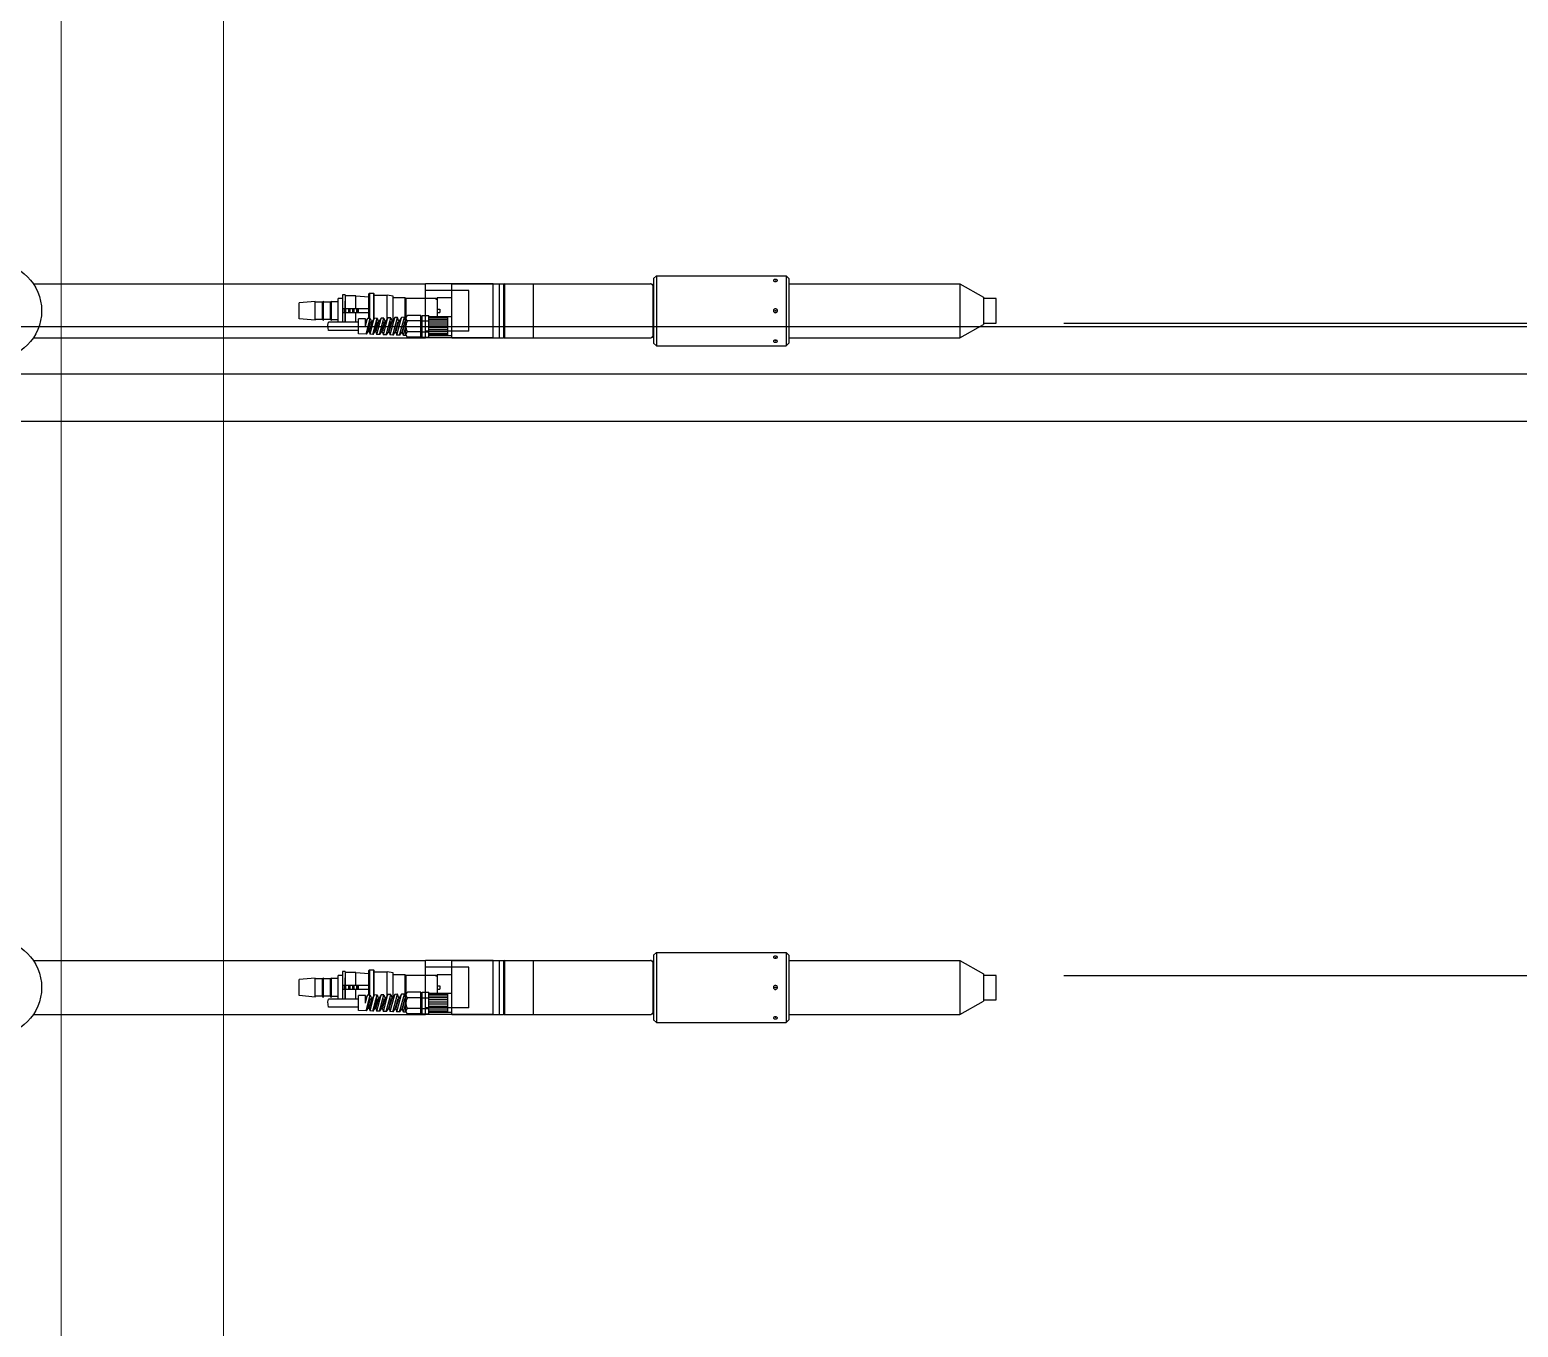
# Model space of a CAD drawing. Header units: millimetres. Extents: x -93009755325 to 1190721, y -74648 to 62868853516.
# Drawn here: x 254353 to 255453, y -9552 to -8594 of the extents above; entities that cross this region are included whole.
import ezdxf

# ---------------------------------------------------------------- set-up
doc = ezdxf.new("R2010")
doc.units = ezdxf.units.MM
doc.layers.get('Defpoints').update_dxf_attribs({"color": 8, "lineweight": 40})
doc.layers.add('LC-OBJEKT', color=6, linetype='Continuous')
doc.dimstyles.new('ISO-350', dxfattribs={"dimtxt": 350, "dimasz": 200, "dimexe": 150, "dimexo": 50, "dimgap": 60, "dimtad": 1, "dimdsep": 46, "dimtxsty": 'Standard', "dimcen": 2.5, "dimadec": 0, "dimazin": 0, "dimtfac": 1, "dimtmove": 0, "dimatfit": 3, "dimfxl": 1, "dimarcsym": 0})

# ---------------------------------------------------------------- blocks, each defined once
blk = doc.blocks.new('ethshzdSgszsnzb')
at = {"color": 2}
for p, q in [((1217316.2, -20126.4), (1211026.4, -20126.4)), ((1217316.2, -20161.4), (1211026.4, -20161.4)), ((1217316.2, -20196.4), (1211026.4, -20196.4))]:
    blk.add_line(p, q, dxfattribs=at)
blk = doc.blocks.new('*D556')
at = {"color": 0, "lineweight": -2, "transparency": 16777216}
for p, q in [((655872.1, 424121.6), (655872.1, 424321.6)), ((655483.9, 423921.6), (656022.1, 423921.6)), ((655872.1, 423921.6), (655872.1, 423439.6)), ((655483.9, 423439.6), (656022.1, 423439.6)), ((655872.1, 423239.6), (655872.1, 421986.3))]:
    blk.add_line(p, q, dxfattribs=at)
at = {"color": 0, "transparency": 16777216}
for points in [[(655838.8, 424121.6), (655905.5, 424121.6), (655872.1, 423921.6)], [(655838.8, 423239.6), (655905.5, 423239.6), (655872.1, 423439.6)]]:
    blk.add_solid(points, dxfattribs=at)
at = {"layer": 'Defpoints', "color": 0, "transparency": 16777216}
for p in [(655433.9, 423921.6), (655433.9, 423439.6), (655872.1, 423439.6)]:
    blk.add_point(p, dxfattribs=at)
at = {"color": 0, "transparency": 16777216, "insert": (655637.1, 422513), "char_height": 350, "attachment_point": 5, "rotation": 90}
blk.add_mtext('482', dxfattribs=at)
blk = doc.blocks.new('ehherhaes')
at = {"color": 0, "linetype": 'ByBlock', "lineweight": 9}
for p, q in [((654743.094, 420178.777), (654743.094, 425178.777)), ((654863.094, 422198.777), (654863.094, 424558.777))]:
    blk.add_line(p, q, dxfattribs=at)
at = {"layer": 'LC-OBJEKT', "color": 1}
for p, q in [((655182.856, 423956.569), (655180.856, 423954.569)), ((655182.856, 423956.569), (655182.856, 423904.678)), ((655182.856, 423956.569), (655278.856, 423956.569)), ((655278.856, 423956.569), (655280.856, 423954.569)), ((655278.856, 423956.569), (655278.856, 423904.678)), ((654722.45, 423950.623), (655012.356, 423950.623)), ((655062.356, 423950.623), (655012.356, 423950.623)), ((655012.356, 423910.623), (655012.356, 423950.623)), ((655044.356, 423945.723), (655012.356, 423945.723)), ((655031.856, 423910.623), (655031.856, 423950.623)), ((655031.856, 423950.623), (655070.006, 423950.623)), ((655044.356, 423915.523), (655044.356, 423945.723)), ((655062.356, 423910.623), (655062.356, 423950.623)), ((655066.856, 423910.623), (655066.856, 423950.623)), ((655070.606, 423950.623), (655070.006, 423950.023)), ((655070.006, 423950.623), (655070.006, 423910.623)), ((655070.606, 423950.623), (655070.606, 423910.623)), ((655070.606, 423950.623), (655178.641, 423950.623)), ((655092.156, 423910.623), (655092.156, 423950.623)), ((655179.348, 423950.331), (655180.556, 423949.123)), ((655180.556, 423910.623), (655180.556, 423950.623)), ((655180.556, 423950.623), (655180.856, 423950.623)), ((655180.856, 423954.569), (655180.856, 423906.678)), ((655280.856, 423954.569), (655280.856, 423906.678)), ((655280.856, 423950.623), (655407.215, 423950.623)), ((655407.215, 423950.623), (655407.215, 423910.623)), ((655407.215, 423950.623), (655424.536, 423940.623)), ((654930.856, 423937.623), (654918.856, 423936.623)), ((654918.856, 423924.623), (654918.856, 423936.623)), ((654930.856, 423923.623), (654930.856, 423937.623)), ((654936.106, 423937.123), (654930.856, 423937.123)), ((654936.856, 423937.873), (654936.106, 423937.123)), ((654936.106, 423924.123), (654936.106, 423937.123)), ((654936.856, 423923.373), (654936.856, 423937.873)), ((654942.106, 423937.123), (654936.856, 423937.123)), ((654942.856, 423937.873), (654942.106, 423937.123)), ((654942.106, 423924.123), (654942.106, 423937.123)), ((654942.856, 423923.373), (654942.856, 423937.873)), ((654947.856, 423937.373), (654942.856, 423937.373)), ((654947.856, 423922.123), (654947.856, 423939.623)), ((654950.856, 423939.623), (654947.856, 423939.623)), ((654952.856, 423942.373), (654950.856, 423942.373)), ((654950.856, 423942.373), (654950.856, 423922.123)), ((654952.856, 423942.373), (654952.856, 423932.123)), ((654960.856, 423941.623), (654952.856, 423941.623)), ((654952.856, 423922.123), (654952.856, 423937.873)), ((654960.856, 423941.623), (654970.322, 423940.913)), ((654960.856, 423932.123), (654960.856, 423941.623)), ((654970.322, 423943.123), (654970.822, 423943.623)), ((654970.322, 423924.89), (654970.322, 423943.123)), ((654970.822, 423943.623), (654970.822, 423924.908)), ((654970.822, 423943.623), (654973.822, 423943.623)), ((654973.822, 423943.623), (654974.322, 423943.123)), ((654973.822, 423943.623), (654973.822, 423924.132)), ((654974.322, 423924.864), (654974.322, 423943.123)), ((654974.322, 423942.123), (654984.069, 423942.123)), ((654988.322, 423941.373), (654984.069, 423942.123)), ((654984.069, 423924.712), (654984.069, 423942.123)), ((654988.322, 423923.727), (654988.322, 423941.373)), ((654996.99, 423940.123), (654988.322, 423940.123)), ((654996.99, 423940.123), (654996.99, 423924.833)), ((654997.856, 423939.623), (654996.99, 423940.123)), ((655020.856, 423939.623), (654997.856, 423939.623)), ((654997.856, 423939.623), (654997.856, 423925.123)), ((655020.856, 423938.703), (655019.262, 423939.623)), ((655031.856, 423940.123), (655020.856, 423940.123)), ((655020.856, 423940.123), (655020.856, 423926.123)), ((655424.536, 423940.623), (655424.536, 423920.623)), ((655433.859, 423939.623), (655424.536, 423939.623)), ((655433.859, 423921.623), (655433.859, 423939.623)), ((654930.856, 423923.623), (654918.856, 423924.623)), ((654936.106, 423924.123), (654930.856, 423924.123)), ((654936.856, 423923.373), (654936.106, 423924.123)), ((654942.106, 423924.123), (654936.856, 423924.123)), ((654942.856, 423923.373), (654942.106, 423924.123)), ((654947.856, 423923.873), (654942.856, 423923.873)), ((654970.322, 423932.123), (654950.856, 423932.123)), ((654970.322, 423929.123), (654950.856, 423929.123)), ((654952.306, 423929.123), (654952.306, 423932.123)), ((654952.856, 423929.123), (654952.856, 423922.123)), ((654953.406, 423929.123), (654953.406, 423932.123)), ((654955.306, 423932.123), (654955.306, 423929.123)), ((654955.856, 423932.123), (654955.856, 423929.123)), ((654956.406, 423932.123), (654956.406, 423929.123)), ((654958.306, 423932.123), (654958.306, 423929.123)), ((654958.856, 423932.123), (654958.856, 423929.123)), ((654959.406, 423932.123), (654959.406, 423929.123)), ((654960.856, 423922.123), (654960.856, 423929.123)), ((654961.306, 423932.123), (654961.306, 423929.123)), ((654961.856, 423932.123), (654961.856, 423929.123)), ((654962.406, 423932.123), (654962.406, 423929.123)), ((654967.856, 423924.802), (654962.856, 423924.623)), ((654962.856, 423913.623), (654962.856, 423924.623)), ((654967.856, 423919.123), (654969.392, 423924.857)), ((654967.856, 423919.123), (654967.856, 423924.802)), ((654969.392, 423924.857), (654967.868, 423922.623)), ((654968.329, 423913.428), (654971.411, 423924.929)), ((654971.411, 423924.929), (654969.392, 423924.857)), ((654969.857, 423915.667), (654971.721, 423922.623)), ((654970.967, 423915.808), (654972.793, 423922.623)), ((654971.301, 423913.322), (654974.44, 423925.037)), ((654971.411, 423924.929), (654972.622, 423921.983)), ((654971.721, 423922.623), (654972.399, 423921.152)), ((654974.44, 423925.037), (654972.793, 423922.623)), ((654973.282, 423913.251), (654976.459, 423925.109)), ((654976.459, 423925.109), (654974.44, 423925.037)), ((654974.929, 423915.665), (654976.793, 423922.623)), ((654975.895, 423915.817), (654977.719, 423922.623)), ((654976.254, 423913.145), (654979.488, 423925.218)), ((654976.459, 423925.109), (654977.602, 423922.187)), ((654976.793, 423922.623), (654977.378, 423921.354)), ((654979.488, 423925.218), (654977.719, 423922.623)), ((654978.235, 423913.074), (654981.508, 423925.29)), ((654981.508, 423925.29), (654979.488, 423925.218)), ((654980.001, 423915.663), (654981.866, 423922.623)), ((654980.822, 423915.825), (654982.644, 423922.623)), ((654981.206, 423912.968), (654984.537, 423925.398)), ((654981.508, 423925.29), (654982.584, 423922.398)), ((654981.866, 423922.623), (654982.358, 423921.556)), ((654984.537, 423925.398), (654982.644, 423922.623)), ((654983.187, 423912.897), (654986.556, 423925.47)), ((654986.556, 423925.47), (654984.537, 423925.398)), ((654985.073, 423915.661), (654986.938, 423922.623)), ((654985.75, 423915.834), (654987.569, 423922.623)), ((654986.159, 423912.791), (654989.585, 423925.578)), ((654986.556, 423925.47), (654987.565, 423922.622)), ((654986.938, 423922.623), (654987.337, 423921.757)), ((654989.585, 423925.578), (654987.569, 423922.623)), ((654988.14, 423912.72), (654991.604, 423925.65)), ((654991.604, 423925.65), (654989.585, 423925.578)), ((654990.145, 423915.659), (654992.011, 423922.623)), ((654990.678, 423915.843), (654992.495, 423922.623)), ((654991.111, 423912.614), (654994.633, 423925.758)), ((654992.582, 423922.752), (654991.604, 423925.65)), ((654992.011, 423922.623), (654992.317, 423921.959)), ((654994.633, 423925.758), (654992.495, 423922.623)), ((654993.092, 423912.544), (654996.653, 423925.831)), ((654996.653, 423925.831), (654994.633, 423925.758)), ((654995.217, 423915.658), (654997.083, 423922.623)), ((654995.63, 423915.667), (654997.856, 423923.972)), ((654997.601, 423923.021), (654996.653, 423925.831)), ((654997.083, 423922.623), (654997.343, 423922.059)), ((654997.856, 423913.123), (654997.856, 423925.123)), ((655008.856, 423927.123), (654998.856, 423927.123)), ((655008.856, 423923.123), (654998.856, 423923.123)), ((655008.856, 423911.123), (655008.856, 423927.123)), ((655009.856, 423925.123), (655008.856, 423925.123)), ((655009.856, 423924.123), (655008.856, 423924.123)), ((655009.856, 423927.123), (655014.856, 423927.123)), ((655009.856, 423911.123), (655009.856, 423927.123)), ((655009.856, 423923.123), (655014.856, 423923.123)), ((655014.856, 423911.123), (655014.856, 423927.123)), ((655031.856, 423926.123), (655014.856, 423926.123)), ((655028.856, 423925.473), (655014.856, 423925.473)), ((655028.856, 423924.323), (655014.856, 423924.323)), ((655028.856, 423922.973), (655014.856, 423922.973)), ((655020.856, 423931.873), (655022.856, 423931.873)), ((655020.856, 423929.373), (655022.856, 423929.373)), ((655022.856, 423931.873), (655022.856, 423929.373)), ((655028.856, 423912.123), (655028.856, 423926.123)), ((654940.057, 423920.07), (654940.529, 423922.123)), ((654940.529, 423916.123), (654940.057, 423920.07)), ((654962.856, 423922.123), (654940.529, 423922.123)), ((654962.856, 423916.123), (654940.529, 423916.123)), ((654968.329, 423913.428), (654962.856, 423913.623)), ((654969.857, 423915.667), (654968.329, 423913.428)), ((654970.096, 423916.56), (654971.301, 423913.322)), ((654970.291, 423917.286), (654970.967, 423915.808)), ((654973.282, 423913.251), (654971.301, 423913.322)), ((654974.929, 423915.665), (654973.282, 423913.251)), ((654975.043, 423916.091), (654976.254, 423913.145)), ((654975.312, 423917.095), (654975.895, 423915.817)), ((654978.235, 423913.074), (654976.254, 423913.145)), ((654980.001, 423915.663), (654978.235, 423913.074)), ((654980.063, 423915.893), (654981.206, 423912.968)), ((654980.332, 423916.899), (654980.822, 423915.825)), ((654983.187, 423912.897), (654981.206, 423912.968)), ((654985.073, 423915.661), (654983.187, 423912.897)), ((654985.089, 423915.667), (654986.159, 423912.791)), ((654985.352, 423916.704), (654985.75, 423915.834)), ((654988.14, 423912.72), (654986.159, 423912.791)), ((654990.145, 423915.659), (654988.14, 423912.72)), ((654990.071, 423915.551), (654991.111, 423912.614)), ((654990.372, 423916.509), (654990.678, 423915.843)), ((654993.092, 423912.544), (654991.111, 423912.614)), ((654995.217, 423915.658), (654993.092, 423912.544)), ((654996.064, 423912.437), (654995.057, 423915.422)), ((654995.63, 423915.667), (654995.373, 423916.238)), ((654996.064, 423912.437), (654997.856, 423919.123)), ((654997.856, 423912.373), (654996.064, 423912.437)), ((655008.856, 423915.123), (654998.856, 423915.123)), ((655009.856, 423914.123), (655008.856, 423914.123)), ((655009.856, 423913.123), (655008.856, 423913.123)), ((655009.856, 423915.123), (655014.856, 423915.123)), ((655044.356, 423915.523), (655012.356, 423915.523)), ((655028.856, 423921.523), (655014.856, 423921.523)), ((655028.856, 423919.923), (655014.856, 423919.923)), ((655028.856, 423918.323), (655014.856, 423918.323)), ((655028.856, 423916.723), (655014.856, 423916.723)), ((655028.856, 423915.273), (655014.856, 423915.273)), ((655028.856, 423913.923), (655014.856, 423913.923)), ((655028.856, 423912.773), (655014.856, 423912.773)), ((655031.856, 423912.123), (655014.856, 423912.123)), ((655180.556, 423912.123), (655179.348, 423910.916)), ((655407.215, 423910.623), (655424.536, 423920.623)), ((655424.536, 423921.623), (655433.859, 423921.623)), ((654722.45, 423910.623), (655012.356, 423910.623)), ((655008.856, 423911.123), (654998.856, 423911.123)), ((655009.856, 423911.123), (655014.856, 423911.123)), ((655062.356, 423910.623), (655012.356, 423910.623)), ((655031.856, 423910.623), (655070.006, 423910.623)), ((655070.006, 423911.223), (655070.606, 423910.623)), ((655070.606, 423910.623), (655178.641, 423910.623)), ((655180.556, 423910.623), (655180.856, 423910.623)), ((655182.856, 423904.678), (655180.856, 423906.678)), ((655182.856, 423904.678), (655278.856, 423904.678)), ((655278.856, 423904.678), (655280.856, 423906.678)), ((655280.856, 423910.623), (655407.215, 423910.623)), ((654722.45, 423450.623), (655012.356, 423450.623)), ((655062.356, 423450.623), (655012.356, 423450.623)), ((655012.356, 423410.623), (655012.356, 423450.623)), ((655031.856, 423410.623), (655031.856, 423450.623)), ((655031.856, 423450.623), (655070.006, 423450.623)), ((655062.356, 423410.623), (655062.356, 423450.623)), ((655066.856, 423410.623), (655066.856, 423450.623)), ((655070.606, 423450.623), (655070.006, 423450.023)), ((655070.006, 423450.623), (655070.006, 423410.623)), ((655070.606, 423450.623), (655070.606, 423410.623)), ((655070.606, 423450.623), (655178.641, 423450.623)), ((655092.156, 423410.623), (655092.156, 423450.623)), ((655179.348, 423450.331), (655180.556, 423449.123)), ((655180.556, 423410.623), (655180.556, 423450.623)), ((655180.556, 423450.623), (655180.856, 423450.623)), ((655182.856, 423456.569), (655180.856, 423454.569)), ((655180.856, 423454.569), (655180.856, 423406.678)), ((655182.856, 423456.569), (655182.856, 423404.678)), ((655182.856, 423456.569), (655278.856, 423456.569)), ((655278.856, 423456.569), (655280.856, 423454.569)), ((655278.856, 423456.569), (655278.856, 423404.678)), ((655280.856, 423454.569), (655280.856, 423406.678)), ((655280.856, 423450.623), (655407.215, 423450.623)), ((655407.215, 423450.623), (655407.215, 423410.623)), ((655407.215, 423450.623), (655424.536, 423440.623)), ((654947.856, 423422.123), (654947.856, 423439.623)), ((654950.856, 423439.623), (654947.856, 423439.623)), ((654952.856, 423442.373), (654950.856, 423442.373)), ((654950.856, 423442.373), (654950.856, 423422.123)), ((654952.856, 423442.373), (654952.856, 423432.123)), ((654960.856, 423441.623), (654952.856, 423441.623)), ((654960.856, 423441.623), (654970.322, 423440.913)), ((654960.856, 423432.123), (654960.856, 423441.623)), ((654970.322, 423443.123), (654970.822, 423443.623)), ((654970.322, 423424.89), (654970.322, 423443.123)), ((654970.822, 423443.623), (654970.822, 423424.908)), ((654970.822, 423443.623), (654973.822, 423443.623)), ((654973.822, 423443.623), (654974.322, 423443.123)), ((654973.822, 423443.623), (654973.822, 423424.132)), ((654974.322, 423424.864), (654974.322, 423443.123)), ((654974.322, 423442.123), (654984.069, 423442.123)), ((654988.322, 423441.373), (654984.069, 423442.123)), ((654984.069, 423424.712), (654984.069, 423442.123)), ((654988.322, 423423.727), (654988.322, 423441.373)), ((654996.99, 423440.123), (654988.322, 423440.123)), ((654996.99, 423440.123), (654996.99, 423424.833)), ((654997.856, 423439.623), (654996.99, 423440.123)), ((655020.856, 423439.623), (654997.856, 423439.623)), ((654997.856, 423439.623), (654997.856, 423425.123)), ((655044.356, 423445.723), (655012.356, 423445.723)), ((655020.856, 423438.703), (655019.262, 423439.623)), ((655031.856, 423440.123), (655020.856, 423440.123)), ((655020.856, 423440.123), (655020.856, 423426.123)), ((655044.356, 423415.523), (655044.356, 423445.723)), ((655424.536, 423440.623), (655424.536, 423420.623)), ((655433.859, 423439.623), (655424.536, 423439.623)), ((655433.859, 423421.623), (655433.859, 423439.623)), ((654930.856, 423437.623), (654918.856, 423436.623)), ((654918.856, 423424.623), (654918.856, 423436.623)), ((654930.856, 423423.623), (654930.856, 423437.623)), ((654936.106, 423437.123), (654930.856, 423437.123)), ((654936.856, 423437.873), (654936.106, 423437.123)), ((654936.106, 423424.123), (654936.106, 423437.123)), ((654936.856, 423423.373), (654936.856, 423437.873)), ((654942.106, 423437.123), (654936.856, 423437.123)), ((654942.856, 423437.873), (654942.106, 423437.123)), ((654942.106, 423424.123), (654942.106, 423437.123)), ((654942.856, 423423.373), (654942.856, 423437.873)), ((654947.856, 423437.373), (654942.856, 423437.373)), ((654970.322, 423432.123), (654950.856, 423432.123)), ((654970.322, 423429.123), (654950.856, 423429.123)), ((654952.306, 423429.123), (654952.306, 423432.123)), ((654952.856, 423422.123), (654952.856, 423437.873)), ((654952.856, 423429.123), (654952.856, 423422.123)), ((654953.406, 423429.123), (654953.406, 423432.123)), ((654955.306, 423432.123), (654955.306, 423429.123)), ((654955.856, 423432.123), (654955.856, 423429.123)), ((654956.406, 423432.123), (654956.406, 423429.123)), ((654958.306, 423432.123), (654958.306, 423429.123)), ((654958.856, 423432.123), (654958.856, 423429.123)), ((654959.406, 423432.123), (654959.406, 423429.123)), ((654960.856, 423422.123), (654960.856, 423429.123)), ((654961.306, 423432.123), (654961.306, 423429.123)), ((654961.856, 423432.123), (654961.856, 423429.123)), ((654962.406, 423432.123), (654962.406, 423429.123)), ((655020.856, 423431.873), (655022.856, 423431.873)), ((655020.856, 423429.373), (655022.856, 423429.373)), ((655022.856, 423431.873), (655022.856, 423429.373)), ((654930.856, 423423.623), (654918.856, 423424.623)), ((654936.106, 423424.123), (654930.856, 423424.123)), ((654936.856, 423423.373), (654936.106, 423424.123)), ((654942.106, 423424.123), (654936.856, 423424.123)), ((654940.057, 423420.07), (654940.529, 423422.123)), ((654940.529, 423416.123), (654940.057, 423420.07)), ((654962.856, 423422.123), (654940.529, 423422.123)), ((654942.856, 423423.373), (654942.106, 423424.123)), ((654947.856, 423423.873), (654942.856, 423423.873)), ((654967.856, 423424.802), (654962.856, 423424.623)), ((654962.856, 423413.623), (654962.856, 423424.623)), ((654967.856, 423419.123), (654969.392, 423424.857)), ((654967.856, 423419.123), (654967.856, 423424.802)), ((654969.392, 423424.857), (654967.868, 423422.623)), ((654968.329, 423413.428), (654971.411, 423424.929)), ((654971.411, 423424.929), (654969.392, 423424.857)), ((654969.857, 423415.667), (654971.721, 423422.623)), ((654970.096, 423416.56), (654971.301, 423413.322)), ((654970.291, 423417.286), (654970.967, 423415.808)), ((654970.967, 423415.808), (654972.793, 423422.623)), ((654971.301, 423413.322), (654974.44, 423425.037)), ((654971.411, 423424.929), (654972.622, 423421.983)), ((654971.721, 423422.623), (654972.399, 423421.152)), ((654974.44, 423425.037), (654972.793, 423422.623)), ((654973.282, 423413.251), (654976.459, 423425.109)), ((654976.459, 423425.109), (654974.44, 423425.037)), ((654974.929, 423415.665), (654976.793, 423422.623)), ((654975.312, 423417.095), (654975.895, 423415.817)), ((654975.895, 423415.817), (654977.719, 423422.623)), ((654976.254, 423413.145), (654979.488, 423425.218)), ((654976.459, 423425.109), (654977.602, 423422.187)), ((654976.793, 423422.623), (654977.378, 423421.354)), ((654979.488, 423425.218), (654977.719, 423422.623)), ((654978.235, 423413.074), (654981.508, 423425.29)), ((654981.508, 423425.29), (654979.488, 423425.218)), ((654980.001, 423415.663), (654981.866, 423422.623)), ((654980.332, 423416.899), (654980.822, 423415.825)), ((654980.822, 423415.825), (654982.644, 423422.623)), ((654981.206, 423412.968), (654984.537, 423425.398)), ((654981.508, 423425.29), (654982.584, 423422.398)), ((654981.866, 423422.623), (654982.358, 423421.556)), ((654984.537, 423425.398), (654982.644, 423422.623)), ((654983.187, 423412.897), (654986.556, 423425.47)), ((654986.556, 423425.47), (654984.537, 423425.398)), ((654985.073, 423415.661), (654986.938, 423422.623)), ((654985.352, 423416.704), (654985.75, 423415.834)), ((654985.75, 423415.834), (654987.569, 423422.623)), ((654986.159, 423412.791), (654989.585, 423425.578)), ((654986.556, 423425.47), (654987.565, 423422.622)), ((654986.938, 423422.623), (654987.337, 423421.757)), ((654989.585, 423425.578), (654987.569, 423422.623)), ((654988.14, 423412.72), (654991.604, 423425.65)), ((654991.604, 423425.65), (654989.585, 423425.578)), ((654990.145, 423415.659), (654992.011, 423422.623)), ((654990.372, 423416.509), (654990.678, 423415.843)), ((654990.678, 423415.843), (654992.495, 423422.623)), ((654991.111, 423412.614), (654994.633, 423425.758)), ((654992.582, 423422.752), (654991.604, 423425.65)), ((654992.011, 423422.623), (654992.317, 423421.959)), ((654994.633, 423425.758), (654992.495, 423422.623)), ((654993.092, 423412.544), (654996.653, 423425.831)), ((654996.653, 423425.831), (654994.633, 423425.758)), ((654995.217, 423415.658), (654997.083, 423422.623)), ((654995.63, 423415.667), (654997.856, 423423.972)), ((654996.064, 423412.437), (654997.856, 423419.123)), ((654997.601, 423423.021), (654996.653, 423425.831)), ((654997.083, 423422.623), (654997.343, 423422.059)), ((654997.856, 423413.123), (654997.856, 423425.123)), ((655008.856, 423427.123), (654998.856, 423427.123)), ((655008.856, 423423.123), (654998.856, 423423.123)), ((655008.856, 423411.123), (655008.856, 423427.123)), ((655009.856, 423425.123), (655008.856, 423425.123)), ((655009.856, 423424.123), (655008.856, 423424.123)), ((655009.856, 423427.123), (655014.856, 423427.123)), ((655009.856, 423411.123), (655009.856, 423427.123)), ((655009.856, 423423.123), (655014.856, 423423.123)), ((655014.856, 423411.123), (655014.856, 423427.123)), ((655031.856, 423426.123), (655014.856, 423426.123)), ((655028.856, 423425.473), (655014.856, 423425.473)), ((655028.856, 423424.323), (655014.856, 423424.323)), ((655028.856, 423422.973), (655014.856, 423422.973)), ((655028.856, 423421.523), (655014.856, 423421.523)), ((655028.856, 423419.923), (655014.856, 423419.923)), ((655028.856, 423418.323), (655014.856, 423418.323)), ((655028.856, 423416.723), (655014.856, 423416.723)), ((655028.856, 423412.123), (655028.856, 423426.123)), ((655407.215, 423410.623), (655424.536, 423420.623)), ((655424.536, 423421.623), (655433.859, 423421.623)), ((654722.45, 423410.623), (655012.356, 423410.623)), ((654962.856, 423416.123), (654940.529, 423416.123)), ((654968.329, 423413.428), (654962.856, 423413.623)), ((654969.857, 423415.667), (654968.329, 423413.428)), ((654973.282, 423413.251), (654971.301, 423413.322)), ((654974.929, 423415.665), (654973.282, 423413.251)), ((654975.043, 423416.091), (654976.254, 423413.145)), ((654978.235, 423413.074), (654976.254, 423413.145)), ((654980.001, 423415.663), (654978.235, 423413.074)), ((654980.063, 423415.893), (654981.206, 423412.968)), ((654983.187, 423412.897), (654981.206, 423412.968)), ((654985.073, 423415.661), (654983.187, 423412.897)), ((654985.089, 423415.667), (654986.159, 423412.791)), ((654988.14, 423412.72), (654986.159, 423412.791)), ((654990.145, 423415.659), (654988.14, 423412.72)), ((654990.071, 423415.551), (654991.111, 423412.614)), ((654993.092, 423412.544), (654991.111, 423412.614)), ((654995.217, 423415.658), (654993.092, 423412.544)), ((654996.064, 423412.437), (654995.057, 423415.422)), ((654995.63, 423415.667), (654995.373, 423416.238)), ((654997.856, 423412.373), (654996.064, 423412.437)), ((655008.856, 423415.123), (654998.856, 423415.123)), ((655008.856, 423411.123), (654998.856, 423411.123)), ((655009.856, 423414.123), (655008.856, 423414.123)), ((655009.856, 423413.123), (655008.856, 423413.123)), ((655009.856, 423415.123), (655014.856, 423415.123)), ((655009.856, 423411.123), (655014.856, 423411.123)), ((655044.356, 423415.523), (655012.356, 423415.523)), ((655062.356, 423410.623), (655012.356, 423410.623)), ((655028.856, 423415.273), (655014.856, 423415.273)), ((655028.856, 423413.923), (655014.856, 423413.923)), ((655028.856, 423412.773), (655014.856, 423412.773)), ((655031.856, 423412.123), (655014.856, 423412.123)), ((655031.856, 423410.623), (655070.006, 423410.623)), ((655070.006, 423411.223), (655070.606, 423410.623)), ((655070.606, 423410.623), (655178.641, 423410.623)), ((655180.556, 423412.123), (655179.348, 423410.916)), ((655180.556, 423410.623), (655180.856, 423410.623)), ((655182.856, 423404.678), (655180.856, 423406.678)), ((655278.856, 423404.678), (655280.856, 423406.678)), ((655280.856, 423410.623), (655407.215, 423410.623)), ((655182.856, 423404.678), (655278.856, 423404.678))]:
    blk.add_line(p, q, dxfattribs=at)
for centre, radius in [((654693.06, 423930.623), 35.55), ((655270.856, 423930.678), 0.3), ((654693.06, 423430.623), 35.55), ((655270.856, 423430.678), 0.3)]:
    blk.add_circle(centre, radius, dxfattribs=at)
for centre, radius, start, end in [((655178.641, 423949.623), 1, 45, 90), ((655269.744, 423953.071), 0.389, 134.866255, 177.855874), ((655269.805, 423953.098), 0.449, 181.592589, 221.795184), ((655270.181, 423952.65), 0.995, 112.82463, 135.617199), ((655270.218, 423953.459), 0.998, 221.454991, 244.929779), ((655270.658, 423951.601), 2.148, 100.090946, 113.691303), ((655270.669, 423954.361), 2.006, 244.178716, 258.873437), ((655270.849, 423950.639), 3.128, 89.878981, 100.451537), ((655270.849, 423955.187), 2.852, 258.515043, 270.125473), ((655270.632, 423952.485), 0.0768, 164.500114, 179.920044), ((655270.632, 423952.485), 0.0768, 180.079956, 195.499886), ((655270.645, 423952.482), 0.0896, 150.473987, 164.390005), ((655270.645, 423952.489), 0.0896, 195.609995, 209.526013), ((655270.668, 423952.469), 0.116, 138.738232, 150.451326), ((655270.668, 423952.502), 0.116, 209.548674, 221.261768), ((655270.698, 423952.442), 0.157, 129.189408, 138.767138), ((655270.698, 423952.529), 0.157, 221.232862, 230.810592), ((655270.733, 423952.399), 0.212, 121.391547, 129.231284), ((655270.733, 423952.571), 0.212, 230.768716, 238.608453), ((655270.768, 423952.343), 0.278, 114.897275, 121.429181), ((655270.768, 423952.628), 0.278, 238.570819, 245.102725), ((655270.799, 423952.276), 0.352, 109.344226, 114.926808), ((655270.799, 423952.695), 0.352, 245.073192, 250.655774), ((655270.824, 423952.205), 0.427, 104.457926, 109.366569), ((655270.824, 423952.766), 0.427, 250.633431, 255.542074), ((655270.841, 423952.139), 0.496, 100.031508, 104.474988), ((655270.841, 423952.832), 0.496, 255.525012, 259.968492), ((655270.851, 423952.084), 0.551, 95.904677, 100.045044), ((655270.851, 423952.887), 0.551, 259.954956, 264.095323), ((655270.855, 423952.048), 0.587, 91.94667, 95.916091), ((655270.855, 423952.922), 0.587, 264.083909, 268.05333), ((655270.856, 423952.036), 0.599, 88.042908, 91.957092), ((655270.856, 423952.935), 0.599, 268.042908, 271.957092), ((655270.862, 423950.639), 3.128, 79.548463, 90.121019), ((655270.862, 423955.187), 2.852, 269.874527, 281.484957), ((655270.856, 423952.048), 0.587, 84.083909, 88.05333), ((655270.856, 423952.922), 0.587, 271.94667, 275.916091), ((655270.86, 423952.084), 0.551, 79.954956, 84.095323), ((655270.86, 423952.887), 0.551, 275.904677, 280.045044), ((655270.87, 423952.139), 0.496, 75.525012, 79.968492), ((655270.87, 423952.832), 0.496, 280.031508, 284.474988), ((655270.887, 423952.205), 0.427, 70.633431, 75.542074), ((655270.887, 423952.766), 0.427, 284.457926, 289.366569), ((655270.912, 423952.276), 0.352, 65.073192, 70.655774), ((655270.912, 423952.695), 0.352, 289.344226, 294.926808), ((655270.943, 423952.343), 0.278, 58.570819, 65.102725), ((655270.943, 423952.628), 0.278, 294.897275, 301.429181), ((655270.978, 423952.399), 0.212, 50.768716, 58.608453), ((655270.978, 423952.571), 0.212, 301.391547, 309.231284), ((655271.013, 423952.442), 0.157, 41.232862, 50.810592), ((655271.013, 423952.529), 0.157, 309.189408, 318.767138), ((655271.044, 423952.469), 0.116, 29.548674, 41.261768), ((655271.044, 423952.502), 0.116, 318.738232, 330.451326), ((655271.066, 423952.482), 0.0896, 15.609995, 29.526013), ((655271.066, 423952.489), 0.0896, 330.473987, 344.390005), ((655271.079, 423952.485), 0.0768, 0.079956, 15.499886), ((655271.079, 423952.485), 0.0768, 344.500114, 359.920044), ((655271.053, 423951.601), 2.148, 66.308697, 79.909054), ((655271.042, 423954.361), 2.006, 281.126563, 295.821284), ((655271.53, 423952.65), 0.995, 44.382801, 67.17537), ((655271.493, 423953.459), 0.998, 295.070221, 318.545009), ((655271.967, 423953.071), 0.389, 2.144126, 45.133745), ((655271.906, 423953.098), 0.449, 318.204816, 358.407411), ((655000.356, 423925.123), 2.5, 126.869898, 233.130102), ((655006.356, 423919.123), 8.5, 151.927513, 208.072487), ((655270.733, 423930.677), 1.378, 153.150036, 179.952127), ((655270.733, 423930.679), 1.378, 180.047873, 206.849964), ((655270.793, 423930.645), 1.445, 127.143148, 153.097211), ((655270.793, 423930.711), 1.445, 206.902789, 232.856852), ((655270.845, 423930.578), 1.531, 102.201477, 127.169243), ((655270.845, 423930.779), 1.531, 232.830757, 257.798523), ((655270.856, 423930.54), 1.57, 77.723919, 102.276081), ((655270.856, 423930.816), 1.57, 257.723919, 282.276081), ((655270.866, 423930.578), 1.531, 52.830757, 77.798523), ((655270.866, 423930.779), 1.531, 282.201477, 307.169243), ((655270.918, 423930.645), 1.445, 26.902789, 52.856852), ((655270.918, 423930.711), 1.445, 307.143148, 333.097211), ((655270.978, 423930.677), 1.378, 0.047873, 26.849964), ((655270.978, 423930.679), 1.378, 333.150036, 359.952127), ((655000.356, 423913.123), 2.5, 126.869898, 233.130102), ((655178.641, 423911.623), 1, 270, 315), ((655269.805, 423908.149), 0.449, 138.204816, 178.407411), ((655269.744, 423908.176), 0.389, 182.144126, 225.133745), ((655270.218, 423907.788), 0.998, 115.070221, 138.545009), ((655270.181, 423908.597), 0.995, 224.382801, 247.17537), ((655270.669, 423906.886), 2.006, 101.126563, 115.821284), ((655270.658, 423909.646), 2.148, 246.308697, 259.909054), ((655270.849, 423906.06), 2.852, 89.874527, 101.484957), ((655270.849, 423910.608), 3.128, 259.548463, 270.121019), ((655270.632, 423908.762), 0.0768, 164.500114, 179.920044), ((655270.632, 423908.762), 0.0768, 180.079956, 195.499886), ((655270.645, 423908.758), 0.0896, 150.473987, 164.390005), ((655270.645, 423908.765), 0.0896, 195.609995, 209.526013), ((655270.668, 423908.745), 0.116, 138.738232, 150.451326), ((655270.668, 423908.778), 0.116, 209.548674, 221.261768), ((655270.698, 423908.718), 0.157, 129.189408, 138.767138), ((655270.698, 423908.805), 0.157, 221.232862, 230.810592), ((655270.733, 423908.676), 0.212, 121.391547, 129.231284), ((655270.733, 423908.848), 0.212, 230.768716, 238.608453), ((655270.768, 423908.619), 0.278, 114.897275, 121.429181), ((655270.768, 423908.904), 0.278, 238.570819, 245.102725), ((655270.799, 423908.552), 0.352, 109.344226, 114.926808), ((655270.799, 423908.971), 0.352, 245.073192, 250.655774), ((655270.824, 423908.481), 0.427, 104.457926, 109.366569), ((655270.824, 423909.042), 0.427, 250.633431, 255.542074), ((655270.841, 423908.415), 0.496, 100.031508, 104.474988), ((655270.841, 423909.108), 0.496, 255.525012, 259.968492), ((655270.851, 423908.36), 0.551, 95.904677, 100.045044), ((655270.851, 423909.163), 0.551, 259.954956, 264.095323), ((655270.855, 423908.325), 0.587, 91.94667, 95.916091), ((655270.855, 423909.199), 0.587, 264.083909, 268.05333), ((655270.856, 423908.312), 0.599, 88.042908, 91.957092), ((655270.856, 423909.211), 0.599, 268.042908, 271.957092), ((655270.862, 423906.06), 2.852, 78.515043, 90.125473), ((655270.862, 423910.608), 3.128, 269.878981, 280.451537), ((655270.856, 423908.325), 0.587, 84.083909, 88.05333), ((655270.856, 423909.199), 0.587, 271.94667, 275.916091), ((655270.86, 423908.36), 0.551, 79.954956, 84.095323), ((655270.86, 423909.163), 0.551, 275.904677, 280.045044), ((655270.87, 423908.415), 0.496, 75.525012, 79.968492), ((655270.87, 423909.108), 0.496, 280.031508, 284.474988), ((655270.887, 423908.481), 0.427, 70.633431, 75.542074), ((655270.887, 423909.042), 0.427, 284.457926, 289.366569), ((655270.912, 423908.552), 0.352, 65.073192, 70.655774), ((655270.912, 423908.971), 0.352, 289.344226, 294.926808), ((655270.943, 423908.619), 0.278, 58.570819, 65.102725), ((655270.943, 423908.904), 0.278, 294.897275, 301.429181), ((655270.978, 423908.676), 0.212, 50.768716, 58.608453), ((655270.978, 423908.848), 0.212, 301.391547, 309.231284), ((655271.013, 423908.718), 0.157, 41.232862, 50.810592), ((655271.013, 423908.805), 0.157, 309.189408, 318.767138), ((655271.044, 423908.745), 0.116, 29.548674, 41.261768), ((655271.044, 423908.778), 0.116, 318.738232, 330.451326), ((655271.066, 423908.758), 0.0896, 15.609995, 29.526013), ((655271.066, 423908.765), 0.0896, 330.473987, 344.390005), ((655271.079, 423908.762), 0.0768, 0.079956, 15.499886), ((655271.079, 423908.762), 0.0768, 344.500114, 359.920044), ((655271.042, 423906.886), 2.006, 64.178716, 78.873437), ((655271.053, 423909.646), 2.148, 280.090946, 293.691303), ((655271.493, 423907.788), 0.998, 41.454991, 64.929779), ((655271.53, 423908.597), 0.995, 292.82463, 315.617199), ((655271.906, 423908.149), 0.449, 1.592589, 41.795184), ((655271.967, 423908.176), 0.389, 314.866255, 357.855874), ((655178.641, 423449.623), 1, 45, 90), ((655269.744, 423453.071), 0.389, 134.866255, 177.855874), ((655269.805, 423453.098), 0.449, 181.592589, 221.795184), ((655270.181, 423452.65), 0.995, 112.82463, 135.617199), ((655270.218, 423453.459), 0.998, 221.454991, 244.929779), ((655270.658, 423451.601), 2.148, 100.090946, 113.691303), ((655270.669, 423454.361), 2.006, 244.178716, 258.873437), ((655270.849, 423450.639), 3.128, 89.878981, 100.451537), ((655270.849, 423455.187), 2.852, 258.515043, 270.125473), ((655270.632, 423452.485), 0.0768, 164.500114, 179.920044), ((655270.632, 423452.485), 0.0768, 180.079956, 195.499886), ((655270.645, 423452.482), 0.0896, 150.473987, 164.390005), ((655270.645, 423452.489), 0.0896, 195.609995, 209.526013), ((655270.668, 423452.469), 0.116, 138.738232, 150.451326), ((655270.668, 423452.502), 0.116, 209.548674, 221.261768), ((655270.698, 423452.442), 0.157, 129.189408, 138.767138), ((655270.698, 423452.529), 0.157, 221.232862, 230.810592), ((655270.733, 423452.399), 0.212, 121.391547, 129.231284), ((655270.733, 423452.571), 0.212, 230.768716, 238.608453), ((655270.768, 423452.343), 0.278, 114.897275, 121.429181), ((655270.768, 423452.628), 0.278, 238.570819, 245.102725), ((655270.799, 423452.276), 0.352, 109.344226, 114.926808), ((655270.799, 423452.695), 0.352, 245.073192, 250.655774), ((655270.824, 423452.205), 0.427, 104.457926, 109.366569), ((655270.824, 423452.766), 0.427, 250.633431, 255.542074), ((655270.841, 423452.139), 0.496, 100.031508, 104.474988), ((655270.841, 423452.832), 0.496, 255.525012, 259.968492), ((655270.851, 423452.084), 0.551, 95.904677, 100.045044), ((655270.851, 423452.887), 0.551, 259.954956, 264.095323), ((655270.855, 423452.048), 0.587, 91.94667, 95.916091), ((655270.855, 423452.922), 0.587, 264.083909, 268.05333), ((655270.856, 423452.036), 0.599, 88.042908, 91.957092), ((655270.856, 423452.935), 0.599, 268.042908, 271.957092), ((655270.862, 423450.639), 3.128, 79.548463, 90.121019), ((655270.862, 423455.187), 2.852, 269.874527, 281.484957), ((655270.856, 423452.048), 0.587, 84.083909, 88.05333), ((655270.856, 423452.922), 0.587, 271.94667, 275.916091), ((655270.86, 423452.084), 0.551, 79.954956, 84.095323), ((655270.86, 423452.887), 0.551, 275.904677, 280.045044), ((655270.87, 423452.139), 0.496, 75.525012, 79.968492), ((655270.87, 423452.832), 0.496, 280.031508, 284.474988), ((655270.887, 423452.205), 0.427, 70.633431, 75.542074), ((655270.887, 423452.766), 0.427, 284.457926, 289.366569), ((655270.912, 423452.276), 0.352, 65.073192, 70.655774), ((655270.912, 423452.695), 0.352, 289.344226, 294.926808), ((655270.943, 423452.343), 0.278, 58.570819, 65.102725), ((655270.943, 423452.628), 0.278, 294.897275, 301.429181), ((655270.978, 423452.399), 0.212, 50.768716, 58.608453), ((655270.978, 423452.571), 0.212, 301.391547, 309.231284), ((655271.013, 423452.442), 0.157, 41.232862, 50.810592), ((655271.013, 423452.529), 0.157, 309.189408, 318.767138), ((655271.044, 423452.469), 0.116, 29.548674, 41.261768), ((655271.044, 423452.502), 0.116, 318.738232, 330.451326), ((655271.066, 423452.482), 0.0896, 15.609995, 29.526013), ((655271.066, 423452.489), 0.0896, 330.473987, 344.390005), ((655271.079, 423452.485), 0.0768, 0.079956, 15.499886), ((655271.079, 423452.485), 0.0768, 344.500114, 359.920044), ((655271.053, 423451.601), 2.148, 66.308697, 79.909054), ((655271.042, 423454.361), 2.006, 281.126563, 295.821284), ((655271.53, 423452.65), 0.995, 44.382801, 67.17537), ((655271.493, 423453.459), 0.998, 295.070221, 318.545009), ((655271.967, 423453.071), 0.389, 2.144126, 45.133745), ((655271.906, 423453.098), 0.449, 318.204816, 358.407411), ((655270.733, 423430.677), 1.378, 153.150036, 179.952127), ((655270.733, 423430.679), 1.378, 180.047873, 206.849964), ((655270.793, 423430.645), 1.445, 127.143148, 153.097211), ((655270.793, 423430.711), 1.445, 206.902789, 232.856852), ((655270.845, 423430.578), 1.531, 102.201477, 127.169243), ((655270.845, 423430.779), 1.531, 232.830757, 257.798523), ((655270.856, 423430.54), 1.57, 77.723919, 102.276081), ((655270.856, 423430.816), 1.57, 257.723919, 282.276081), ((655270.866, 423430.578), 1.531, 52.830757, 77.798523), ((655270.866, 423430.779), 1.531, 282.201477, 307.169243), ((655270.918, 423430.645), 1.445, 26.902789, 52.856852), ((655270.918, 423430.711), 1.445, 307.143148, 333.097211), ((655270.978, 423430.677), 1.378, 0.047873, 26.849964), ((655270.978, 423430.679), 1.378, 333.150036, 359.952127), ((655000.356, 423425.123), 2.5, 126.869898, 233.130102), ((655006.356, 423419.123), 8.5, 151.927513, 208.072487), ((655000.356, 423413.123), 2.5, 126.869898, 233.130102), ((655178.641, 423411.623), 1, 270, 315), ((655269.805, 423408.149), 0.449, 138.204816, 178.407411), ((655269.744, 423408.176), 0.389, 182.144126, 225.133745), ((655270.218, 423407.788), 0.998, 115.070221, 138.545009), ((655270.181, 423408.597), 0.995, 224.382801, 247.17537), ((655270.669, 423406.886), 2.006, 101.126563, 115.821284), ((655270.658, 423409.646), 2.148, 246.308697, 259.909054), ((655270.849, 423406.06), 2.852, 89.874527, 101.484957), ((655270.849, 423410.608), 3.128, 259.548463, 270.121019), ((655270.632, 423408.762), 0.0768, 164.500114, 179.920044), ((655270.632, 423408.762), 0.0768, 180.079956, 195.499886), ((655270.645, 423408.758), 0.0896, 150.473987, 164.390005), ((655270.645, 423408.765), 0.0896, 195.609995, 209.526013), ((655270.668, 423408.745), 0.116, 138.738232, 150.451326), ((655270.668, 423408.778), 0.116, 209.548674, 221.261768), ((655270.698, 423408.718), 0.157, 129.189408, 138.767138), ((655270.698, 423408.805), 0.157, 221.232862, 230.810592), ((655270.733, 423408.676), 0.212, 121.391547, 129.231284), ((655270.733, 423408.848), 0.212, 230.768716, 238.608453), ((655270.768, 423408.619), 0.278, 114.897275, 121.429181), ((655270.768, 423408.904), 0.278, 238.570819, 245.102725), ((655270.799, 423408.552), 0.352, 109.344226, 114.926808), ((655270.799, 423408.971), 0.352, 245.073192, 250.655774), ((655270.824, 423408.481), 0.427, 104.457926, 109.366569), ((655270.824, 423409.042), 0.427, 250.633431, 255.542074), ((655270.841, 423408.415), 0.496, 100.031508, 104.474988), ((655270.841, 423409.108), 0.496, 255.525012, 259.968492), ((655270.851, 423408.36), 0.551, 95.904677, 100.045044), ((655270.851, 423409.163), 0.551, 259.954956, 264.095323), ((655270.855, 423408.325), 0.587, 91.94667, 95.916091), ((655270.855, 423409.199), 0.587, 264.083909, 268.05333), ((655270.856, 423408.312), 0.599, 88.042908, 91.957092), ((655270.856, 423409.211), 0.599, 268.042908, 271.957092), ((655270.862, 423406.06), 2.852, 78.515043, 90.125473), ((655270.862, 423410.608), 3.128, 269.878981, 280.451537), ((655270.856, 423408.325), 0.587, 84.083909, 88.05333), ((655270.856, 423409.199), 0.587, 271.94667, 275.916091), ((655270.86, 423408.36), 0.551, 79.954956, 84.095323), ((655270.86, 423409.163), 0.551, 275.904677, 280.045044), ((655270.87, 423408.415), 0.496, 75.525012, 79.968492), ((655270.87, 423409.108), 0.496, 280.031508, 284.474988), ((655270.887, 423408.481), 0.427, 70.633431, 75.542074), ((655270.887, 423409.042), 0.427, 284.457926, 289.366569), ((655270.912, 423408.552), 0.352, 65.073192, 70.655774), ((655270.912, 423408.971), 0.352, 289.344226, 294.926808), ((655270.943, 423408.619), 0.278, 58.570819, 65.102725), ((655270.943, 423408.904), 0.278, 294.897275, 301.429181), ((655270.978, 423408.676), 0.212, 50.768716, 58.608453), ((655270.978, 423408.848), 0.212, 301.391547, 309.231284), ((655271.013, 423408.718), 0.157, 41.232862, 50.810592), ((655271.013, 423408.805), 0.157, 309.189408, 318.767138), ((655271.044, 423408.745), 0.116, 29.548674, 41.261768), ((655271.044, 423408.778), 0.116, 318.738232, 330.451326), ((655271.066, 423408.758), 0.0896, 15.609995, 29.526013), ((655271.066, 423408.765), 0.0896, 330.473987, 344.390005), ((655271.079, 423408.762), 0.0768, 0.079956, 15.499886), ((655271.079, 423408.762), 0.0768, 344.500114, 359.920044), ((655271.042, 423406.886), 2.006, 64.178716, 78.873437), ((655271.053, 423409.646), 2.148, 280.090946, 293.691303), ((655271.493, 423407.788), 0.998, 41.454991, 64.929779), ((655271.53, 423408.597), 0.995, 292.82463, 315.617199), ((655271.906, 423408.149), 0.449, 1.592589, 41.795184), ((655271.967, 423408.176), 0.389, 314.866255, 357.855874)]:
    blk.add_arc(centre, radius, start, end, dxfattribs=at)
dim = blk.add_linear_dim(base=(655872.117, 423439.623), p1=(655433.859, 423921.623), p2=(655433.859, 423439.623), angle=90, dimstyle='ISO-350')
dim.commit()
dim.dimension.update_dxf_attribs({"geometry": '*D556', "text_midpoint": (655637.117, 422512.957)})

msp = doc.modelspace()

# ---------------------------------------------------------------- block references
at = {"color": 250, "lineweight": -3}
for name, p in [('ehherhaes', (-400367.063, -432732.002)), ('ethshzdSgszsnzb', (-958865.258, 11313.281))]:
    msp.add_blockref(name, p, dxfattribs=at)

doc.saveas('drawing.dxf')
